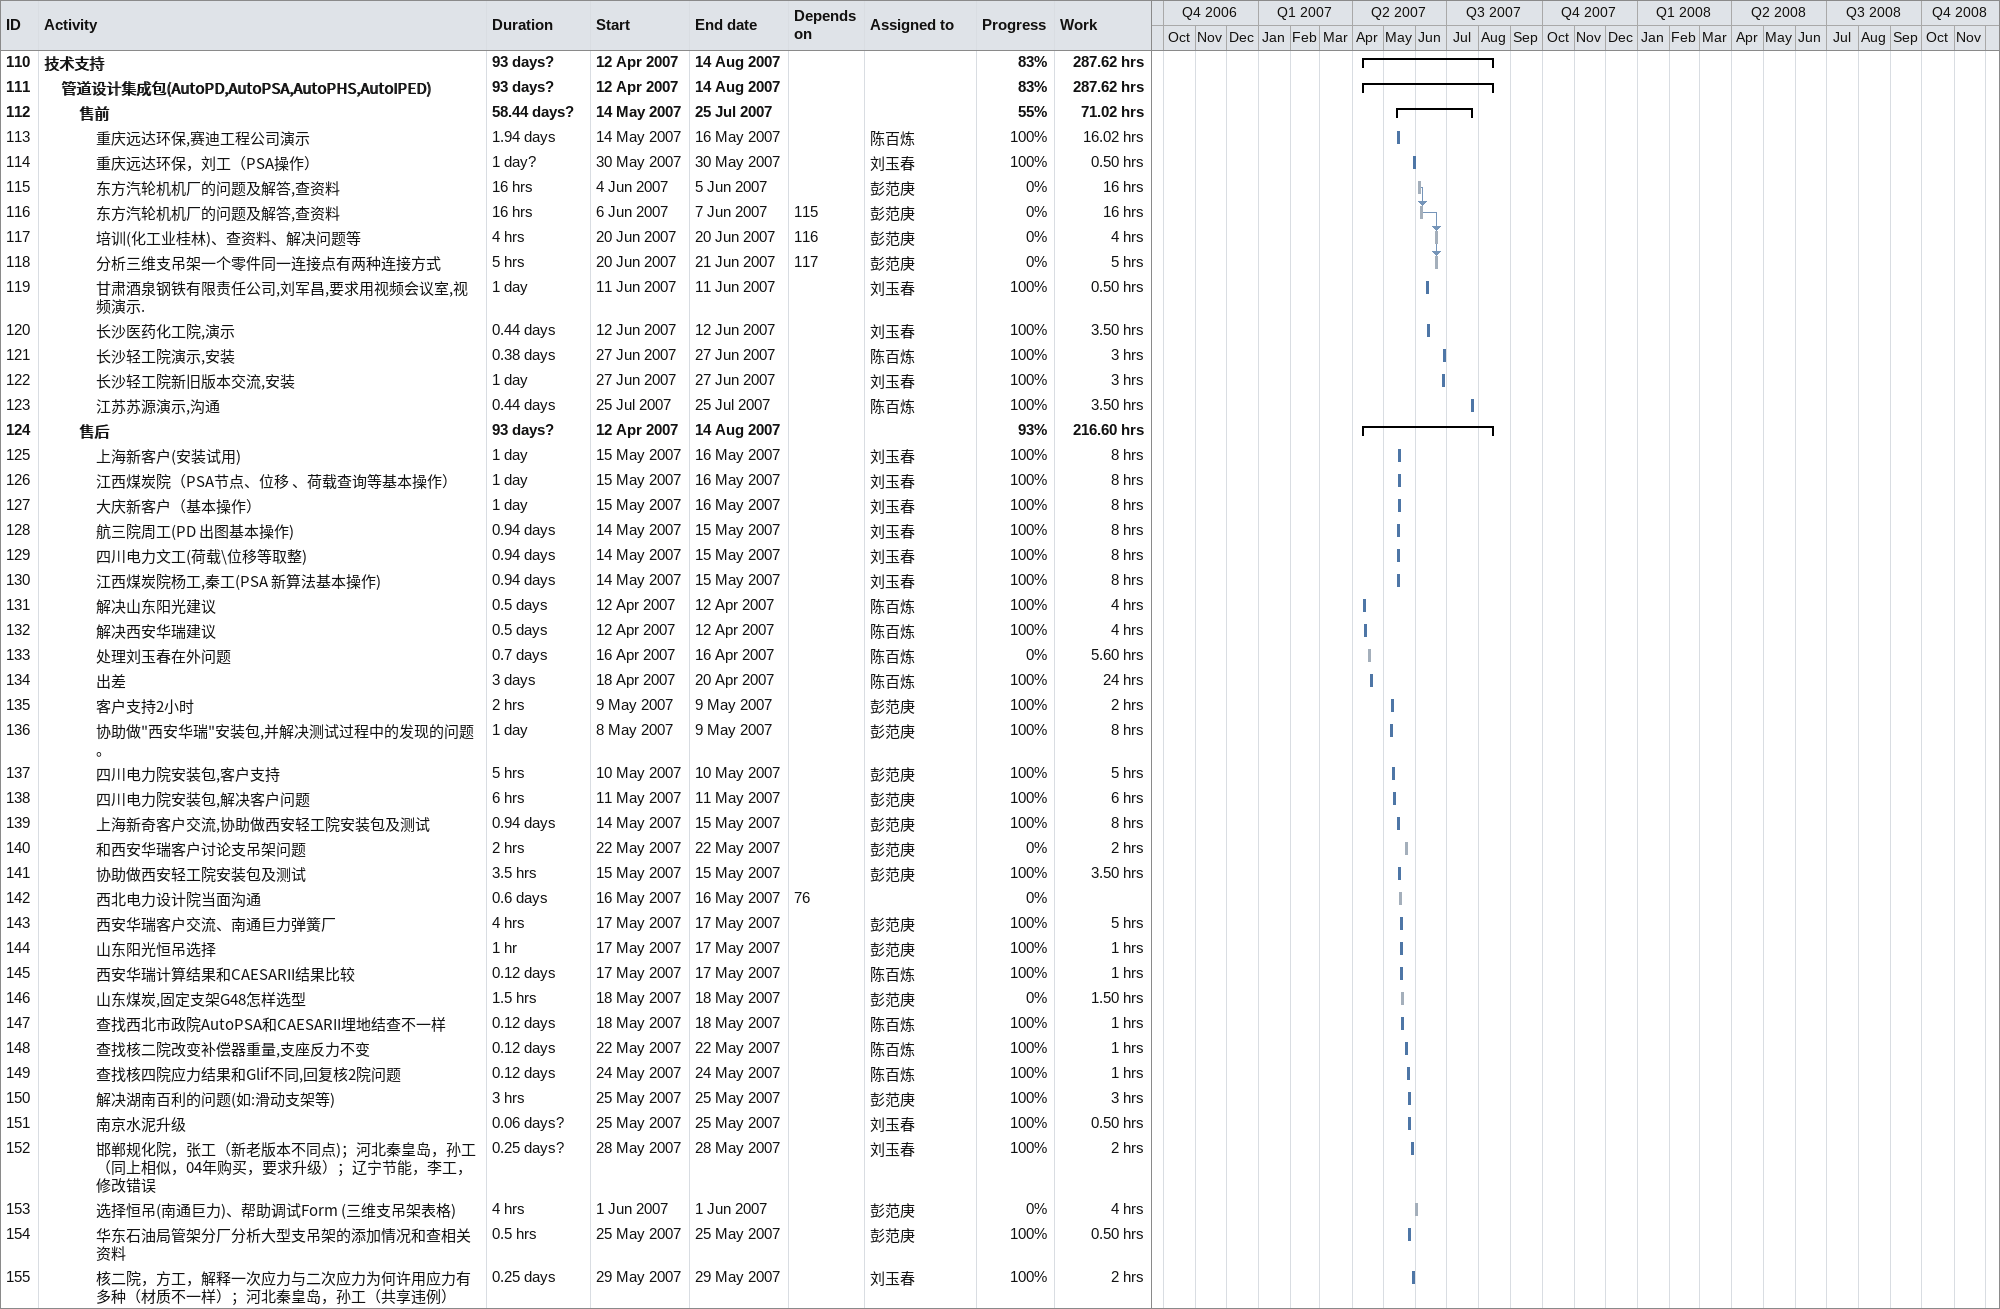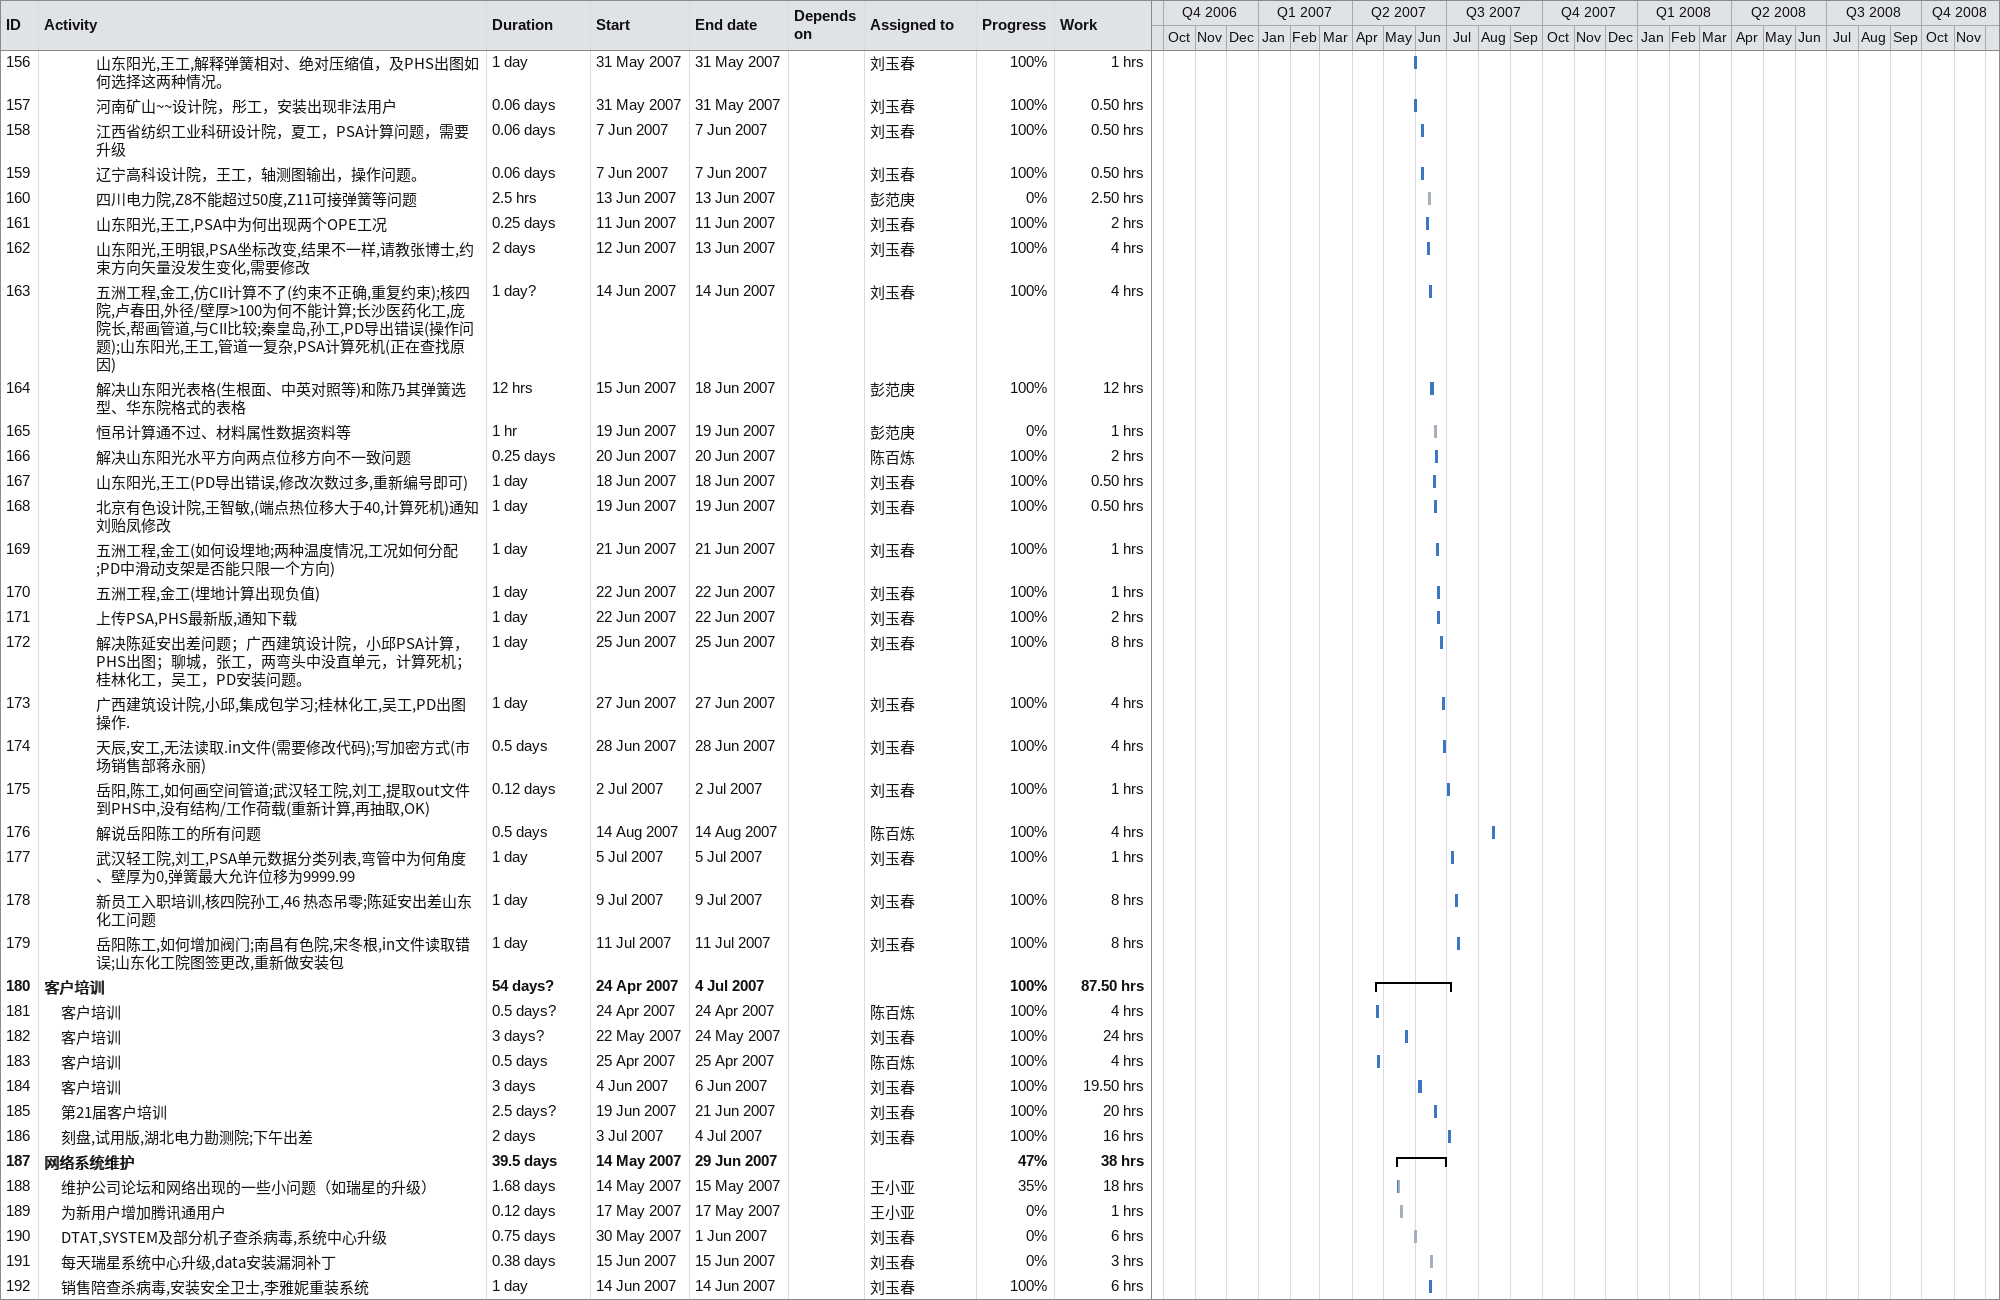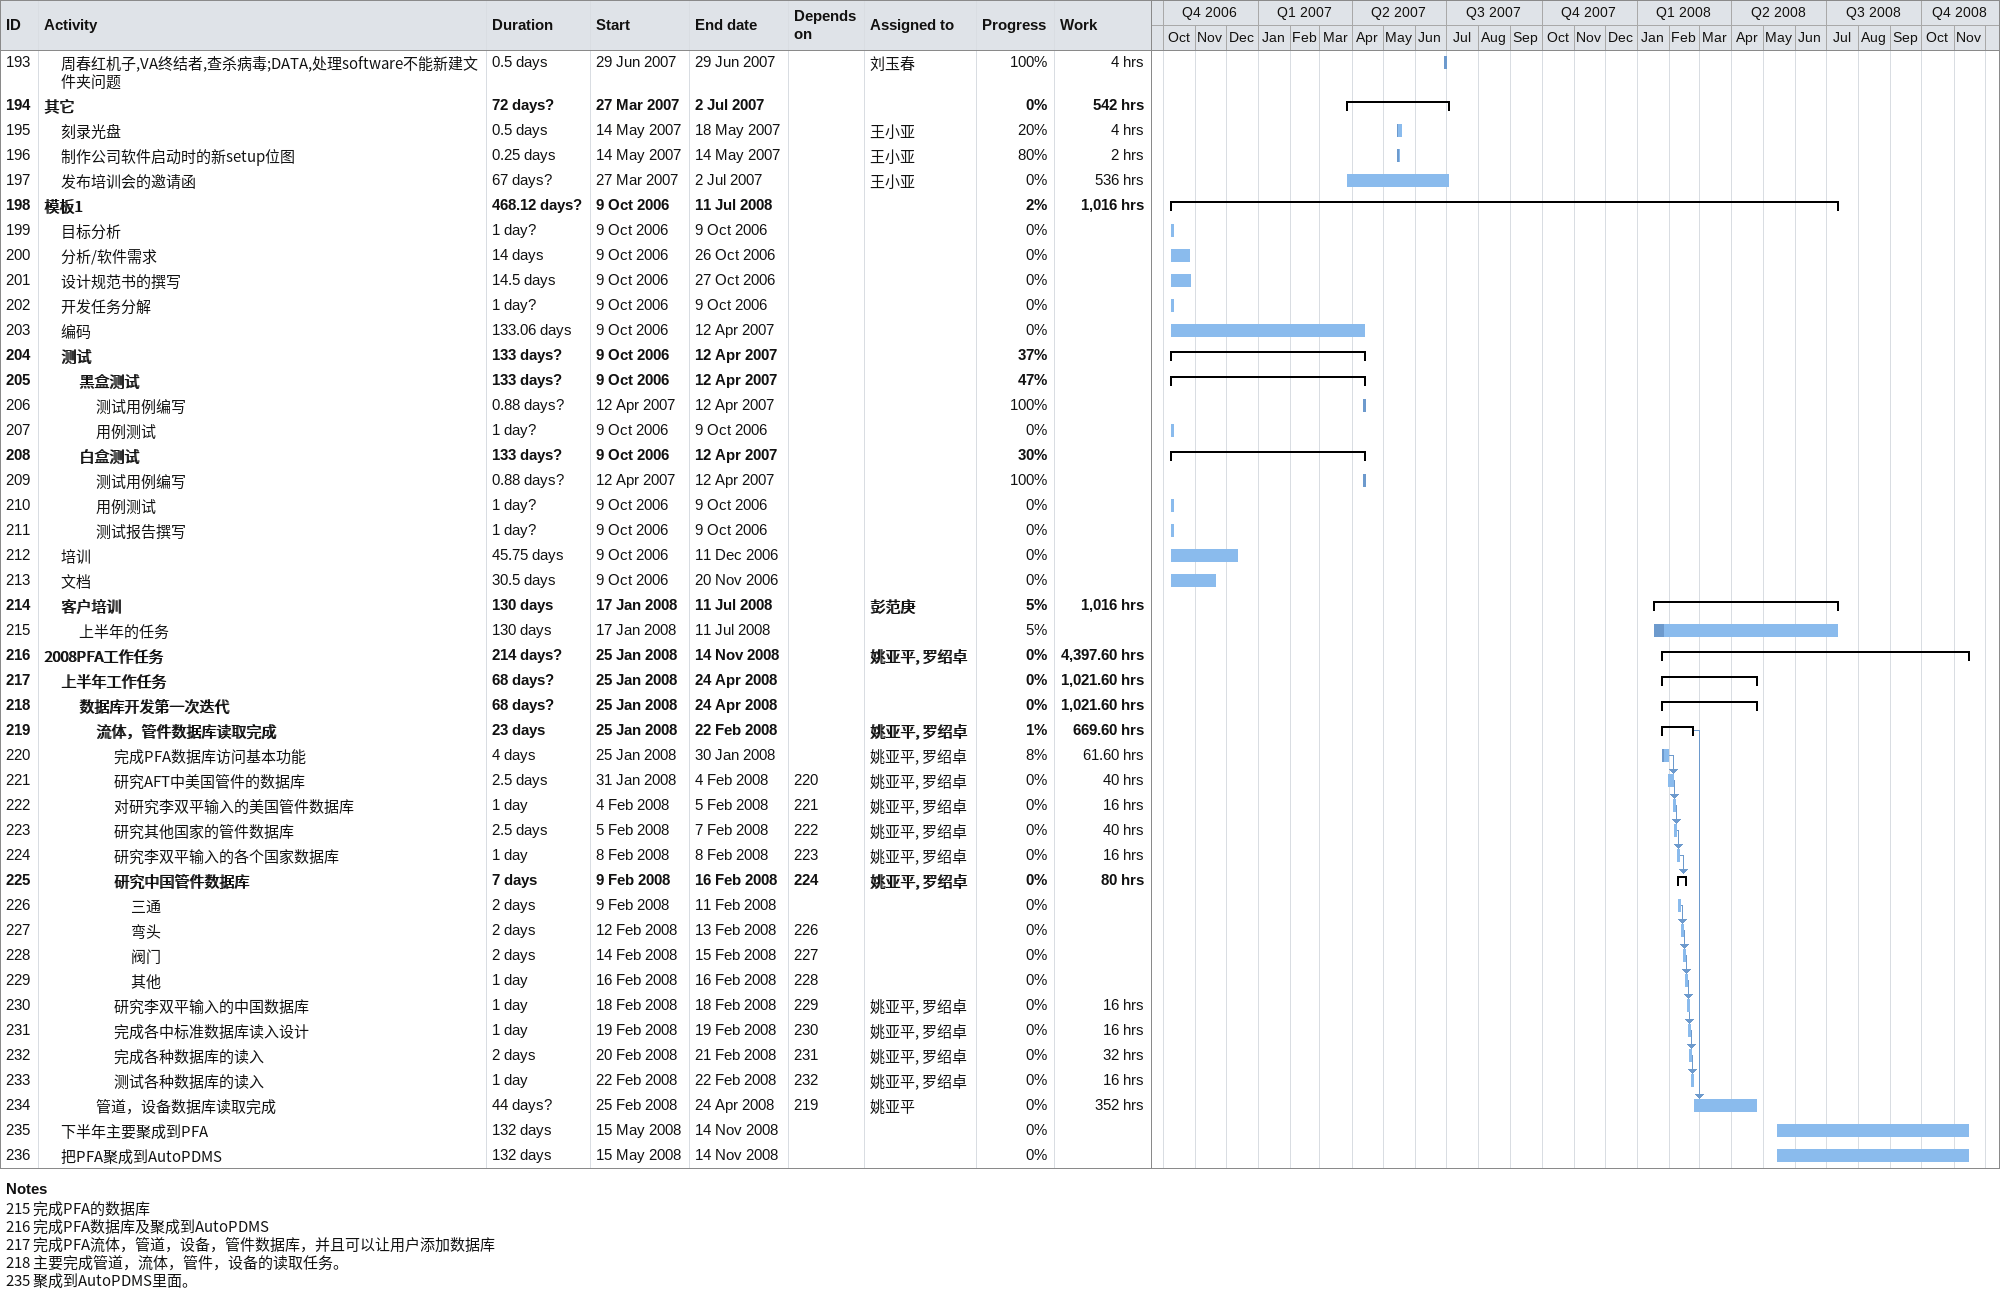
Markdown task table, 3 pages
| ID | Level | Task | Duration | Start | Finish | Predecessors | Resources | % complete | Work (h) |
|---|---|---|---|---|---|---|---|---|---|
| 110 | 1 | **技术支持** | 93d? | 2007-04-12 | 2007-08-14 |  |  | 83 | 287.62 |
| 111 | 2 | **管道设计集成包(AutoPD,AutoPSA,AutoPHS,AutoIPED)** | 93d? | 2007-04-12 | 2007-08-14 |  |  | 83 | 287.62 |
| 112 | 3 | **售前** | 58.44d? | 2007-05-14 | 2007-07-25 |  |  | 55 | 71.02 |
| 113 | 4 | 重庆远达环保,赛迪工程公司演示 | 1.94d | 2007-05-14 | 2007-05-16 |  | 陈百炼 | 100 | 16.02 |
| 114 | 4 | 重庆远达环保，刘工（PSA操作） | 1d? | 2007-05-30 | 2007-05-30 |  | 刘玉春 | 100 | 0.50 |
| 115 | 4 | 东方汽轮机机厂的问题及解答,查资料 | 16h | 2007-06-04 | 2007-06-05 |  | 彭范庚 | 0 | 16 |
| 116 | 4 | 东方汽轮机机厂的问题及解答,查资料 | 16h | 2007-06-06 | 2007-06-07 | 115 | 彭范庚 | 0 | 16 |
| 117 | 4 | 培训(化工业桂林)、查资料、解决问题等 | 4h | 2007-06-20 | 2007-06-20 | 116 | 彭范庚 | 0 | 4 |
| 118 | 4 | 分析三维支吊架一个零件同一连接点有两种连接方式 | 5h | 2007-06-20 | 2007-06-21 | 117 | 彭范庚 | 0 | 5 |
| 119 | 4 | 甘肃酒泉钢铁有限责任公司,刘军昌,要求用视频会议室,视频演示. | 1d | 2007-06-11 | 2007-06-11 |  | 刘玉春 | 100 | 0.50 |
| 120 | 4 | 长沙医药化工院,演示 | 0.44d | 2007-06-12 | 2007-06-12 |  | 刘玉春 | 100 | 3.50 |
| 121 | 4 | 长沙轻工院演示,安装 | 0.38d | 2007-06-27 | 2007-06-27 |  | 陈百炼 | 100 | 3 |
| 122 | 4 | 长沙轻工院新旧版本交流,安装 | 1d | 2007-06-27 | 2007-06-27 |  | 刘玉春 | 100 | 3 |
| 123 | 4 | 江苏苏源演示,沟通 | 0.44d | 2007-07-25 | 2007-07-25 |  | 陈百炼 | 100 | 3.50 |
| 124 | 3 | **售后** | 93d? | 2007-04-12 | 2007-08-14 |  |  | 93 | 216.60 |
| 125 | 4 | 上海新客户(安装试用) | 1d | 2007-05-15 | 2007-05-16 |  | 刘玉春 | 100 | 8 |
| 126 | 4 | 江西煤炭院（PSA节点、位移 、荷载查询等基本操作） | 1d | 2007-05-15 | 2007-05-16 |  | 刘玉春 | 100 | 8 |
| 127 | 4 | 大庆新客户（基本操作） | 1d | 2007-05-15 | 2007-05-16 |  | 刘玉春 | 100 | 8 |
| 128 | 4 | 航三院周工(PD 出图基本操作) | 0.94d | 2007-05-14 | 2007-05-15 |  | 刘玉春 | 100 | 8 |
| 129 | 4 | 四川电力文工(荷载\位移等取整) | 0.94d | 2007-05-14 | 2007-05-15 |  | 刘玉春 | 100 | 8 |
| 130 | 4 | 江西煤炭院杨工,秦工(PSA 新算法基本操作) | 0.94d | 2007-05-14 | 2007-05-15 |  | 刘玉春 | 100 | 8 |
| 131 | 4 | 解决山东阳光建议 | 0.5d | 2007-04-12 | 2007-04-12 |  | 陈百炼 | 100 | 4 |
| 132 | 4 | 解决西安华瑞建议 | 0.5d | 2007-04-12 | 2007-04-12 |  | 陈百炼 | 100 | 4 |
| 133 | 4 | 处理刘玉春在外问题 | 0.7d | 2007-04-16 | 2007-04-16 |  | 陈百炼 | 0 | 5.60 |
| 134 | 4 | 出差 | 3d | 2007-04-18 | 2007-04-20 |  | 陈百炼 | 100 | 24 |
| 135 | 4 | 客户支持2小时 | 2h | 2007-05-09 | 2007-05-09 |  | 彭范庚 | 100 | 2 |
| 136 | 4 | 协助做"西安华瑞"安装包,并解决测试过程中的发现的问题。 | 1d | 2007-05-08 | 2007-05-09 |  | 彭范庚 | 100 | 8 |
| 137 | 4 | 四川电力院安装包,客户支持 | 5h | 2007-05-10 | 2007-05-10 |  | 彭范庚 | 100 | 5 |
| 138 | 4 | 四川电力院安装包,解决客户问题 | 6h | 2007-05-11 | 2007-05-11 |  | 彭范庚 | 100 | 6 |
| 139 | 4 | 上海新奇客户交流,协助做西安轻工院安装包及测试 | 0.94d | 2007-05-14 | 2007-05-15 |  | 彭范庚 | 100 | 8 |
| 140 | 4 | 和西安华瑞客户讨论支吊架问题 | 2h | 2007-05-22 | 2007-05-22 |  | 彭范庚 | 0 | 2 |
| 141 | 4 | 协助做西安轻工院安装包及测试 | 3.5h | 2007-05-15 | 2007-05-15 |  | 彭范庚 | 100 | 3.50 |
| 142 | 4 | 西北电力设计院当面沟通 | 0.6d | 2007-05-16 | 2007-05-16 | 76 |  | 0 |  |
| 143 | 4 | 西安华瑞客户交流、南通巨力弹簧厂 | 4h | 2007-05-17 | 2007-05-17 |  | 彭范庚 | 100 | 5 |
| 144 | 4 | 山东阳光恒吊选择 | 1h | 2007-05-17 | 2007-05-17 |  | 彭范庚 | 100 | 1 |
| 145 | 4 | 西安华瑞计算结果和CAESARII结果比较 | 0.12d | 2007-05-17 | 2007-05-17 |  | 陈百炼 | 100 | 1 |
| 146 | 4 | 山东煤炭,固定支架G48怎样选型 | 1.5h | 2007-05-18 | 2007-05-18 |  | 彭范庚 | 0 | 1.50 |
| 147 | 4 | 查找西北市政院AutoPSA和CAESARII埋地结查不一样 | 0.12d | 2007-05-18 | 2007-05-18 |  | 陈百炼 | 100 | 1 |
| 148 | 4 | 查找核二院改变补偿器重量,支座反力不变 | 0.12d | 2007-05-22 | 2007-05-22 |  | 陈百炼 | 100 | 1 |
| 149 | 4 | 查找核四院应力结果和Glif不同,回复核2院问题 | 0.12d | 2007-05-24 | 2007-05-24 |  | 陈百炼 | 100 | 1 |
| 150 | 4 | 解决湖南百利的问题(如:滑动支架等) | 3h | 2007-05-25 | 2007-05-25 |  | 彭范庚 | 100 | 3 |
| 151 | 4 | 南京水泥升级 | 0.06d? | 2007-05-25 | 2007-05-25 |  | 刘玉春 | 100 | 0.50 |
| 152 | 4 | 邯郸规化院，张工（新老版本不同点)；河北秦皇岛，孙工（同上相似，04年购买，要求升级）；辽宁节能，李工，修改错误 | 0.25d? | 2007-05-28 | 2007-05-28 |  | 刘玉春 | 100 | 2 |
| 153 | 4 | 选择恒吊(南通巨力)、帮助调试Form (三维支吊架表格) | 4h | 2007-06-01 | 2007-06-01 |  | 彭范庚 | 0 | 4 |
| 154 | 4 | 华东石油局管架分厂分析大型支吊架的添加情况和查相关资料 | 0.5h | 2007-05-25 | 2007-05-25 |  | 彭范庚 | 100 | 0.50 |
| 155 | 4 | 核二院，方工，解释一次应力与二次应力为何许用应力有多种（材质不一样）；河北秦皇岛，孙工（共享违例） | 0.25d | 2007-05-29 | 2007-05-29 |  | 刘玉春 | 100 | 2 |
| 156 | 4 | 山东阳光,王工,解释弹簧相对、绝对压缩值，及PHS出图如何选择这两种情况。 | 1d | 2007-05-31 | 2007-05-31 |  | 刘玉春 | 100 | 1 |
| 157 | 4 | 河南矿山~~设计院，彤工，安装出现非法用户 | 0.06d | 2007-05-31 | 2007-05-31 |  | 刘玉春 | 100 | 0.50 |
| 158 | 4 | 江西省纺织工业科研设计院，夏工，PSA计算问题，需要升级 | 0.06d | 2007-06-07 | 2007-06-07 |  | 刘玉春 | 100 | 0.50 |
| 159 | 4 | 辽宁高科设计院，王工，轴测图输出，操作问题。 | 0.06d | 2007-06-07 | 2007-06-07 |  | 刘玉春 | 100 | 0.50 |
| 160 | 4 | 四川电力院,Z8不能超过50度,Z11可接弹簧等问题 | 2.5h | 2007-06-13 | 2007-06-13 |  | 彭范庚 | 0 | 2.50 |
| 161 | 4 | 山东阳光,王工,PSA中为何出现两个OPE工况 | 0.25d | 2007-06-11 | 2007-06-11 |  | 刘玉春 | 100 | 2 |
| 162 | 4 | 山东阳光,王明银,PSA坐标改变,结果不一样,请教张博士,约束方向矢量没发生变化,需要修改 | 2d | 2007-06-12 | 2007-06-13 |  | 刘玉春 | 100 | 4 |
| 163 | 4 | 五洲工程,金工,仿CII计算不了(约束不正确,重复约束);核四院,卢春田,外径/壁厚>100为何不能计算;长沙医药化工,庞院长,帮画管道,与CII比较;秦皇岛,孙工,PD导出错误(操作问题);山东阳光,王工,管道一复杂,PSA计算死机(正在查找原因) | 1d? | 2007-06-14 | 2007-06-14 |  | 刘玉春 | 100 | 4 |
| 164 | 4 | 解决山东阳光表格(生根面、中英对照等)和陈乃其弹簧选型、华东院格式的表格 | 12h | 2007-06-15 | 2007-06-18 |  | 彭范庚 | 100 | 12 |
| 165 | 4 | 恒吊计算通不过、材料属性数据资料等 | 1h | 2007-06-19 | 2007-06-19 |  | 彭范庚 | 0 | 1 |
| 166 | 4 | 解决山东阳光水平方向两点位移方向不一致问题 | 0.25d | 2007-06-20 | 2007-06-20 |  | 陈百炼 | 100 | 2 |
| 167 | 4 | 山东阳光,王工(PD导出错误,修改次数过多,重新编号即可) | 1d | 2007-06-18 | 2007-06-18 |  | 刘玉春 | 100 | 0.50 |
| 168 | 4 | 北京有色设计院,王智敏,(端点热位移大于40,计算死机)通知刘贻凤修改 | 1d | 2007-06-19 | 2007-06-19 |  | 刘玉春 | 100 | 0.50 |
| 169 | 4 | 五洲工程,金工(如何设埋地;两种温度情况,工况如何分配;PD中滑动支架是否能只限一个方向) | 1d | 2007-06-21 | 2007-06-21 |  | 刘玉春 | 100 | 1 |
| 170 | 4 | 五洲工程,金工(埋地计算出现负值) | 1d | 2007-06-22 | 2007-06-22 |  | 刘玉春 | 100 | 1 |
| 171 | 4 | 上传PSA,PHS最新版,通知下载 | 1d | 2007-06-22 | 2007-06-22 |  | 刘玉春 | 100 | 2 |
| 172 | 4 | 解决陈延安出差问题；广西建筑设计院，小邱PSA计算，PHS出图；聊城，张工，两弯头中没直单元，计算死机；桂林化工，吴工，PD安装问题。 | 1d | 2007-06-25 | 2007-06-25 |  | 刘玉春 | 100 | 8 |
| 173 | 4 | 广西建筑设计院,小邱,集成包学习;桂林化工,吴工,PD出图操作. | 1d | 2007-06-27 | 2007-06-27 |  | 刘玉春 | 100 | 4 |
| 174 | 4 | 天辰,安工,无法读取.in文件(需要修改代码);写加密方式(市场销售部蒋永丽) | 0.5d | 2007-06-28 | 2007-06-28 |  | 刘玉春 | 100 | 4 |
| 175 | 4 | 岳阳,陈工,如何画空间管道;武汉轻工院,刘工,提取out文件到PHS中,没有结构/工作荷载(重新计算,再抽取,OK) | 0.12d | 2007-07-02 | 2007-07-02 |  | 刘玉春 | 100 | 1 |
| 176 | 4 | 解说岳阳陈工的所有问题 | 0.5d | 2007-08-14 | 2007-08-14 |  | 陈百炼 | 100 | 4 |
| 177 | 4 | 武汉轻工院,刘工,PSA单元数据分类列表,弯管中为何角度、壁厚为0,弹簧最大允许位移为9999.99 | 1d | 2007-07-05 | 2007-07-05 |  | 刘玉春 | 100 | 1 |
| 178 | 4 | 新员工入职培训,核四院孙工,46 热态吊零;陈延安出差山东化工问题 | 1d | 2007-07-09 | 2007-07-09 |  | 刘玉春 | 100 | 8 |
| 179 | 4 | 岳阳陈工,如何增加阀门;南昌有色院,宋冬根,in文件读取错误;山东化工院图签更改,重新做安装包 | 1d | 2007-07-11 | 2007-07-11 |  | 刘玉春 | 100 | 8 |
| 180 | 1 | **客户培训** | 54d? | 2007-04-24 | 2007-07-04 |  |  | 100 | 87.50 |
| 181 | 2 | 客户培训 | 0.5d? | 2007-04-24 | 2007-04-24 |  | 陈百炼 | 100 | 4 |
| 182 | 2 | 客户培训 | 3d? | 2007-05-22 | 2007-05-24 |  | 刘玉春 | 100 | 24 |
| 183 | 2 | 客户培训 | 0.5d | 2007-04-25 | 2007-04-25 |  | 陈百炼 | 100 | 4 |
| 184 | 2 | 客户培训 | 3d | 2007-06-04 | 2007-06-06 |  | 刘玉春 | 100 | 19.50 |
| 185 | 2 | 第21届客户培训 | 2.5d? | 2007-06-19 | 2007-06-21 |  | 刘玉春 | 100 | 20 |
| 186 | 2 | 刻盘,试用版,湖北电力勘测院;下午出差 | 2d | 2007-07-03 | 2007-07-04 |  | 刘玉春 | 100 | 16 |
| 187 | 1 | **网络系统维护** | 39.5d | 2007-05-14 | 2007-06-29 |  |  | 47 | 38 |
| 188 | 2 | 维护公司论坛和网络出现的一些小问题（如瑞星的升级） | 1.68d | 2007-05-14 | 2007-05-15 |  | 王小亚 | 35 | 18 |
| 189 | 2 | 为新用户增加腾讯通用户 | 0.12d | 2007-05-17 | 2007-05-17 |  | 王小亚 | 0 | 1 |
| 190 | 2 | DTAT,SYSTEM及部分机子查杀病毒,系统中心升级 | 0.75d | 2007-05-30 | 2007-06-01 |  | 刘玉春 | 0 | 6 |
| 191 | 2 | 每天瑞星系统中心升级,data安装漏洞补丁 | 0.38d | 2007-06-15 | 2007-06-15 |  | 刘玉春 | 0 | 3 |
| 192 | 2 | 销售陪查杀病毒,安装安全卫士,李雅妮重装系统 | 1d | 2007-06-14 | 2007-06-14 |  | 刘玉春 | 100 | 6 |
| 193 | 2 | 周春红机子,VA终结者,查杀病毒;DATA,处理software不能新建文件夹问题 | 0.5d | 2007-06-29 | 2007-06-29 |  | 刘玉春 | 100 | 4 |
| 194 | 1 | **其它** | 72d? | 2007-03-27 | 2007-07-02 |  |  | 0 | 542 |
| 195 | 2 | 刻录光盘 | 0.5d | 2007-05-14 | 2007-05-18 |  | 王小亚 | 20 | 4 |
| 196 | 2 | 制作公司软件启动时的新setup位图 | 0.25d | 2007-05-14 | 2007-05-14 |  | 王小亚 | 80 | 2 |
| 197 | 2 | 发布培训会的邀请函 | 67d? | 2007-03-27 | 2007-07-02 |  | 王小亚 | 0 | 536 |
| 198 | 1 | **模板1** | 468.12d? | 2006-10-09 | 2008-07-11 |  |  | 2 | 1016 |
| 199 | 2 | 目标分析 | 1d? | 2006-10-09 | 2006-10-09 |  |  | 0 |  |
| 200 | 2 | 分析/软件需求 | 14d | 2006-10-09 | 2006-10-26 |  |  | 0 |  |
| 201 | 2 | 设计规范书的撰写 | 14.5d | 2006-10-09 | 2006-10-27 |  |  | 0 |  |
| 202 | 2 | 开发任务分解 | 1d? | 2006-10-09 | 2006-10-09 |  |  | 0 |  |
| 203 | 2 | 编码 | 133.06d | 2006-10-09 | 2007-04-12 |  |  | 0 |  |
| 204 | 2 | **测试** | 133d? | 2006-10-09 | 2007-04-12 |  |  | 37 |  |
| 205 | 3 | **黑盒测试** | 133d? | 2006-10-09 | 2007-04-12 |  |  | 47 |  |
| 206 | 4 | 测试用例编写 | 0.88d? | 2007-04-12 | 2007-04-12 |  |  | 100 |  |
| 207 | 4 | 用例测试 | 1d? | 2006-10-09 | 2006-10-09 |  |  | 0 |  |
| 208 | 3 | **白盒测试** | 133d? | 2006-10-09 | 2007-04-12 |  |  | 30 |  |
| 209 | 4 | 测试用例编写 | 0.88d? | 2007-04-12 | 2007-04-12 |  |  | 100 |  |
| 210 | 4 | 用例测试 | 1d? | 2006-10-09 | 2006-10-09 |  |  | 0 |  |
| 211 | 4 | 测试报告撰写 | 1d? | 2006-10-09 | 2006-10-09 |  |  | 0 |  |
| 212 | 2 | 培训 | 45.75d | 2006-10-09 | 2006-12-11 |  |  | 0 |  |
| 213 | 2 | 文档 | 30.5d | 2006-10-09 | 2006-11-20 |  |  | 0 |  |
| 214 | 2 | **客户培训** | 130d | 2008-01-17 | 2008-07-11 |  | 彭范庚 | 5 | 1016 |
| 215 | 3 | 上半年的任务 | 130d | 2008-01-17 | 2008-07-11 |  |  | 5 |  |
| 216 | 1 | **2008PFA工作任务** | 214d? | 2008-01-25 | 2008-11-14 |  | 姚亚平, 罗绍卓 | 0 | 4397.60 |
| 217 | 2 | **上半年工作任务** | 68d? | 2008-01-25 | 2008-04-24 |  |  | 0 | 1021.60 |
| 218 | 3 | **数据库开发第一次迭代** | 68d? | 2008-01-25 | 2008-04-24 |  |  | 0 | 1021.60 |
| 219 | 4 | **流体，管件数据库读取完成** | 23d | 2008-01-25 | 2008-02-22 |  | 姚亚平, 罗绍卓 | 1 | 669.60 |
| 220 | 5 | 完成PFA数据库访问基本功能 | 4d | 2008-01-25 | 2008-01-30 |  | 姚亚平, 罗绍卓 | 8 | 61.60 |
| 221 | 5 | 研究AFT中美国管件的数据库 | 2.5d | 2008-01-31 | 2008-02-04 | 220 | 姚亚平, 罗绍卓 | 0 | 40 |
| 222 | 5 | 对研究李双平输入的美国管件数据库 | 1d | 2008-02-04 | 2008-02-05 | 221 | 姚亚平, 罗绍卓 | 0 | 16 |
| 223 | 5 | 研究其他国家的管件数据库 | 2.5d | 2008-02-05 | 2008-02-07 | 222 | 姚亚平, 罗绍卓 | 0 | 40 |
| 224 | 5 | 研究李双平输入的各个国家数据库 | 1d | 2008-02-08 | 2008-02-08 | 223 | 姚亚平, 罗绍卓 | 0 | 16 |
| 225 | 5 | **研究中国管件数据库** | 7d | 2008-02-09 | 2008-02-16 | 224 | 姚亚平, 罗绍卓 | 0 | 80 |
| 226 | 6 | 三通 | 2d | 2008-02-09 | 2008-02-11 |  |  | 0 |  |
| 227 | 6 | 弯头 | 2d | 2008-02-12 | 2008-02-13 | 226 |  | 0 |  |
| 228 | 6 | 阀门 | 2d | 2008-02-14 | 2008-02-15 | 227 |  | 0 |  |
| 229 | 6 | 其他 | 1d | 2008-02-16 | 2008-02-16 | 228 |  | 0 |  |
| 230 | 5 | 研究李双平输入的中国数据库 | 1d | 2008-02-18 | 2008-02-18 | 229 | 姚亚平, 罗绍卓 | 0 | 16 |
| 231 | 5 | 完成各中标准数据库读入设计 | 1d | 2008-02-19 | 2008-02-19 | 230 | 姚亚平, 罗绍卓 | 0 | 16 |
| 232 | 5 | 完成各种数据库的读入 | 2d | 2008-02-20 | 2008-02-21 | 231 | 姚亚平, 罗绍卓 | 0 | 32 |
| 233 | 5 | 测试各种数据库的读入 | 1d | 2008-02-22 | 2008-02-22 | 232 | 姚亚平, 罗绍卓 | 0 | 16 |
| 234 | 4 | 管道，设备数据库读取完成 | 44d? | 2008-02-25 | 2008-04-24 | 219 | 姚亚平 | 0 | 352 |
| 235 | 2 | 下半年主要聚成到PFA | 132d | 2008-05-15 | 2008-11-14 |  |  | 0 |  |
| 236 | 2 | 把PFA聚成到AutoPDMS | 132d | 2008-05-15 | 2008-11-14 |  |  | 0 |  |

Notes
- 215: 完成PFA的数据库
- 216: 完成PFA数据库及聚成到AutoPDMS
- 217: 完成PFA流体，管道，设备，管件数据库，并且可以让用户添加数据库
- 218: 主要完成管道，流体，管件，设备的读取任务。
- 235: 聚成到AutoPDMS里面。
